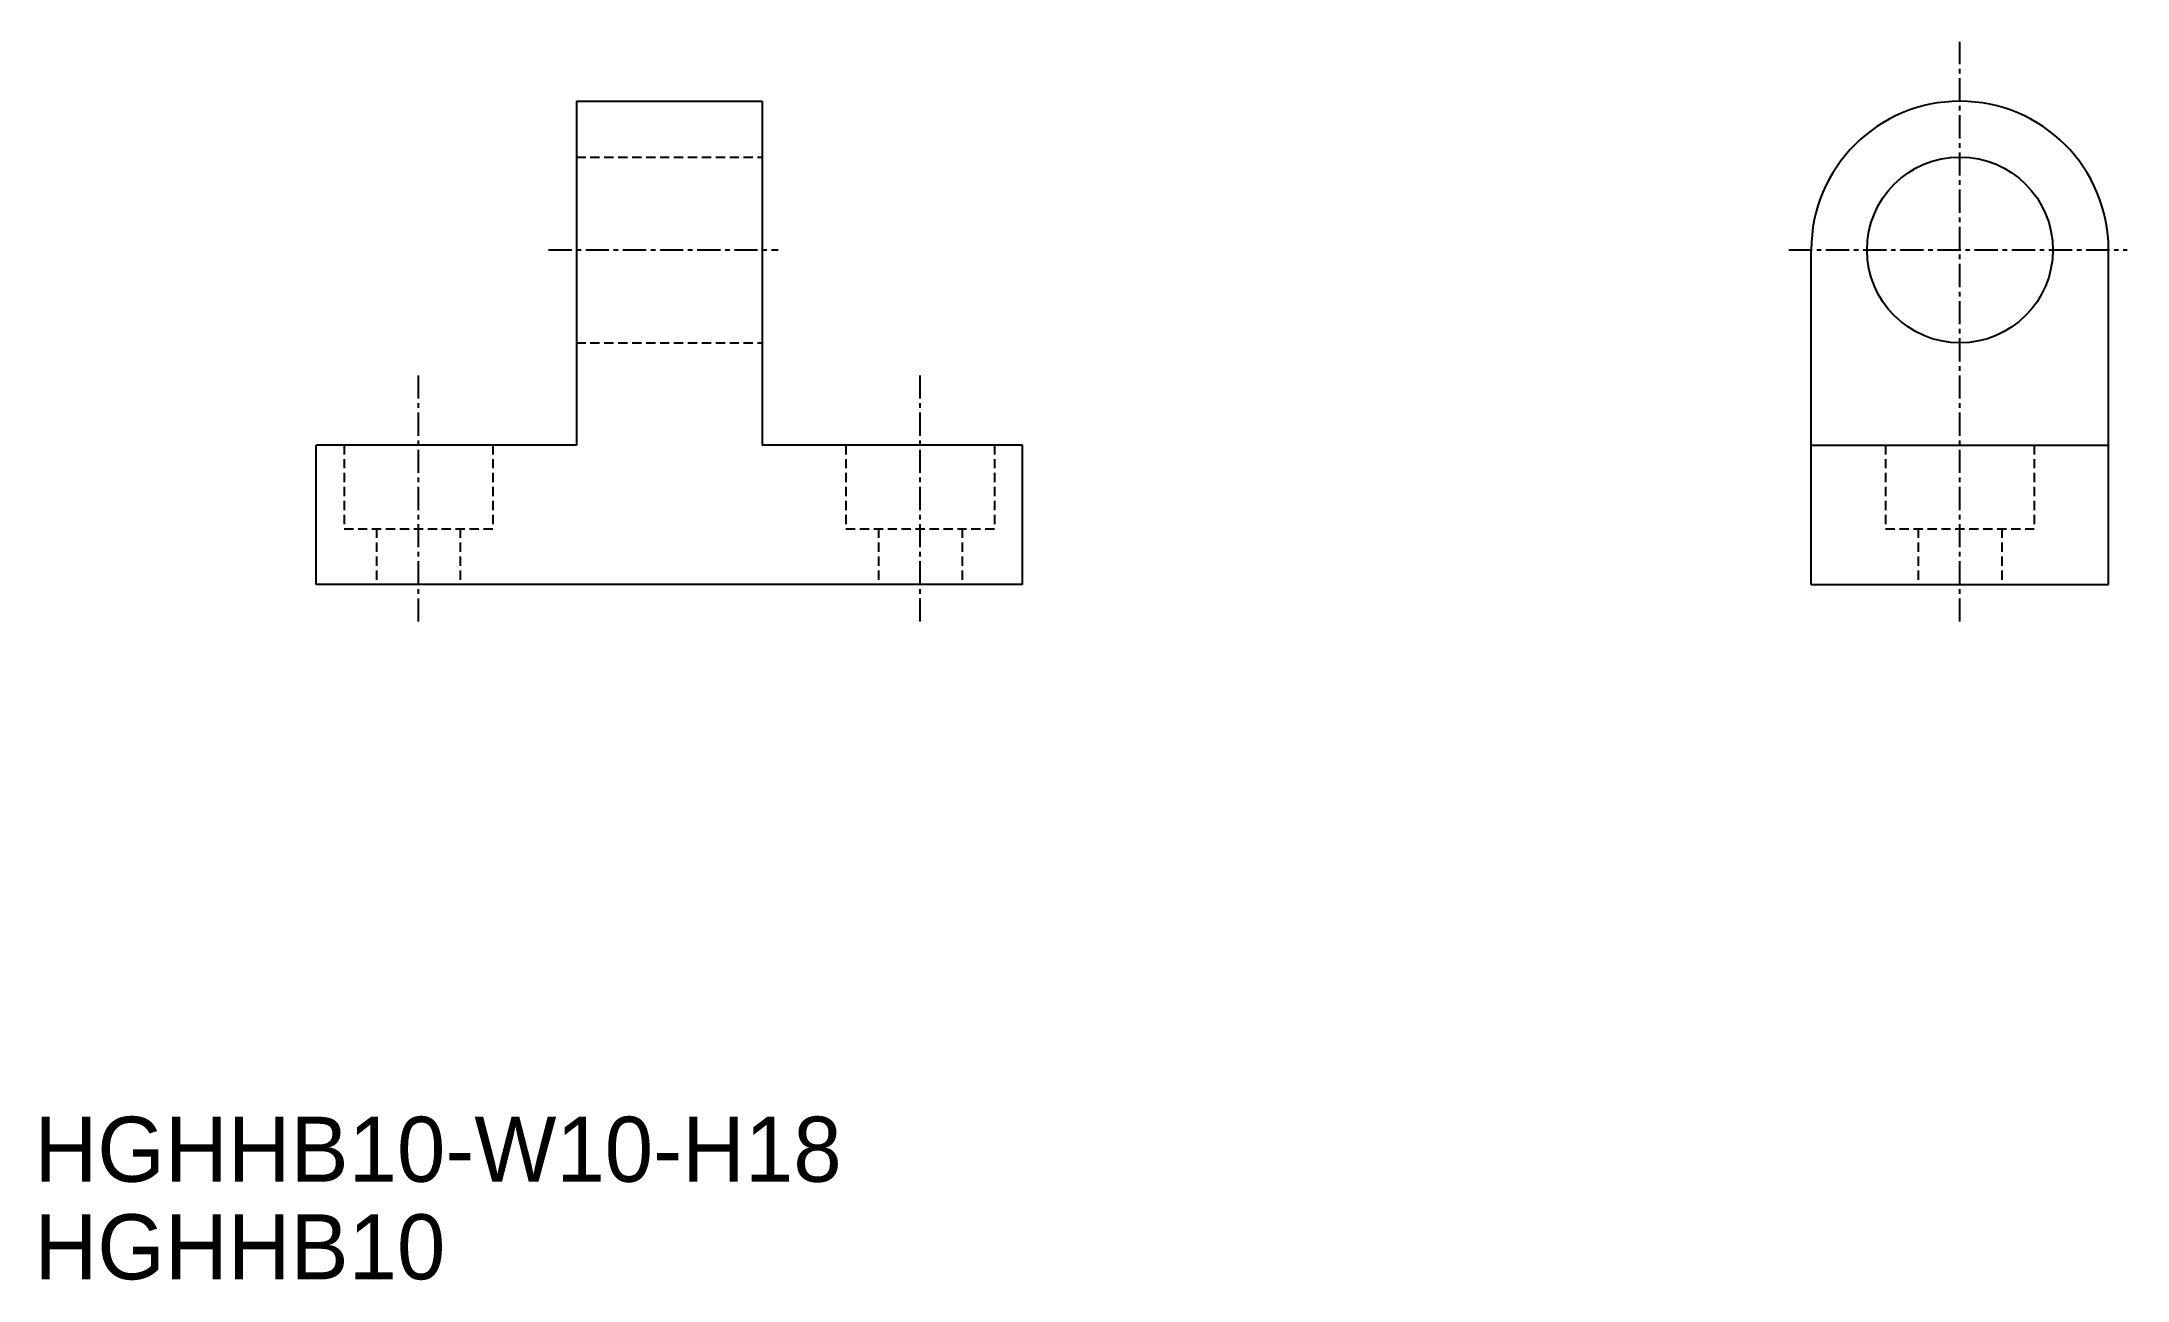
# Model space of a CAD drawing. Extents: x 1 to 113, y 1 to 68.
import ezdxf

# ---------------------------------------------------------------- set-up
doc = ezdxf.new("R2010")
doc.units = 0
doc.linetypes.add('CENTER', pattern=[2, 1.25, -0.25, 0.25, -0.25])
doc.linetypes.add('DASHED', pattern=[0.75, 0.5, -0.25])
doc.layers.get('0').update_dxf_attribs({"linetype": 'CONTINUOUS'})
doc.layers.add('CENTER', color=1, linetype='CENTER')

msp = doc.modelspace()

# ---------------------------------------------------------------- linework, layer by layer
at = {"color": 7, "linetype": 'CONTINUOUS'}
for p, q in [((29.61, 64.32), (39.61, 64.32)), ((29.61, 64.32), (29.61, 45.82)), ((39.61, 64.32), (39.61, 45.82)), ((96.06, 38.32), (96.06, 56.32)), ((112.06, 38.32), (112.06, 56.32)), ((29.61, 45.82), (15.61, 45.82)), ((15.61, 38.32), (15.61, 45.82)), ((53.61, 45.82), (39.61, 45.82)), ((53.61, 38.32), (53.61, 45.82)), ((96.06, 45.82), (112.06, 45.82)), ((53.61, 38.32), (15.61, 38.32)), ((96.06, 38.32), (112.06, 38.32))]:
    msp.add_line(p, q, dxfattribs=at)
at = {"color": 3, "linetype": 'DASHED'}
for p, q in [((29.61, 61.32), (39.61, 61.32)), ((29.61, 51.32), (39.61, 51.32)), ((17.11, 45.82), (17.11, 41.32)), ((25.11, 45.82), (25.11, 41.32)), ((44.11, 45.82), (44.11, 41.32)), ((52.11, 45.82), (52.11, 41.32)), ((100.06, 45.82), (100.06, 41.32)), ((108.06, 45.82), (108.06, 41.32)), ((17.11, 41.32), (25.11, 41.32)), ((18.86, 41.32), (18.86, 38.32)), ((23.36, 41.32), (23.36, 38.32)), ((44.11, 41.32), (52.11, 41.32)), ((45.86, 41.32), (45.86, 38.32)), ((50.36, 41.32), (50.36, 38.32)), ((100.06, 41.32), (108.06, 41.32)), ((101.81, 41.32), (101.81, 38.32)), ((106.31, 41.32), (106.31, 38.32))]:
    msp.add_line(p, q, dxfattribs=at)
at = {"color": 7, "linetype": 'CONTINUOUS'}
msp.add_circle((104.06, 56.32), 5, dxfattribs=at)
msp.add_arc((104.06, 56.32), 8, 0, 180, dxfattribs=at)
at = {"layer": 'CENTER', "color": 1, "linetype": 'CENTER'}
for p, q in [((104.06, 36.32), (104.06, 67.52)), ((28.11, 56.32), (40.47, 56.32)), ((94.85, 56.32), (113.06, 56.32)), ((21.11, 36.32), (21.11, 49.82)), ((48.11, 36.32), (48.11, 49.82))]:
    msp.add_line(p, q, dxfattribs=at)

# ---------------------------------------------------------------- texts
at = {"color": 7, "linetype": 'CONTINUOUS'}
for s, p in [('HGHHB10-W10-H18', (0.45, 6.18)), ('HGHHB10', (0.45, 0.93))]:
    msp.add_text(s, height=3.5, dxfattribs=at).set_placement(p)

doc.saveas('drawing.dxf')
